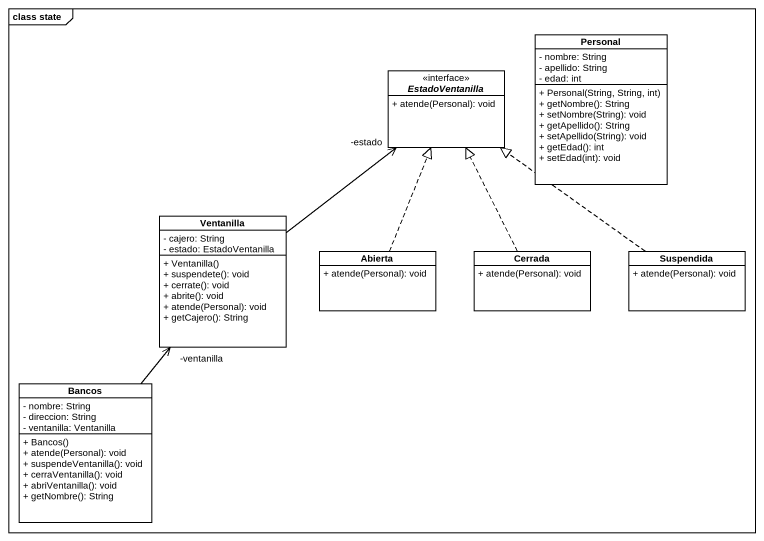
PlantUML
@startuml
mainframe class state
hide circle
hide empty members
skinparam classAttributeIconSize 0
class Personal {
  - nombre: String
  - apellido: String
  - edad: int
  + Personal(String, String, int)
  + getNombre(): String
  + setNombre(String): void
  + getApellido(): String
  + setApellido(String): void
  + getEdad(): int
  + setEdad(int): void
}
interface EstadoVentanilla <<interface>> {
  + atende(Personal): void
}
class Ventanilla {
  - cajero: String
  - estado: EstadoVentanilla
  + Ventanilla()
  + suspendete(): void
  + cerrate(): void
  + abrite(): void
  + atende(Personal): void
  + getCajero(): String
}
class Abierta {
  + atende(Personal): void
}
class Cerrada {
  + atende(Personal): void
}
class Suspendida {
  + atende(Personal): void
}
class Bancos {
  - nombre: String
  - direccion: String
  - ventanilla: Ventanilla
  + Bancos()
  + atende(Personal): void
  + suspendeVentanilla(): void
  + cerraVentanilla(): void
  + abriVentanilla(): void
  + getNombre(): String
}
Ventanilla -up-> "-estado" EstadoVentanilla
Abierta .up.|> EstadoVentanilla
Cerrada .up.|> EstadoVentanilla
Suspendida .up.|> EstadoVentanilla
Bancos -up-> "-ventanilla" Ventanilla
@enduml
